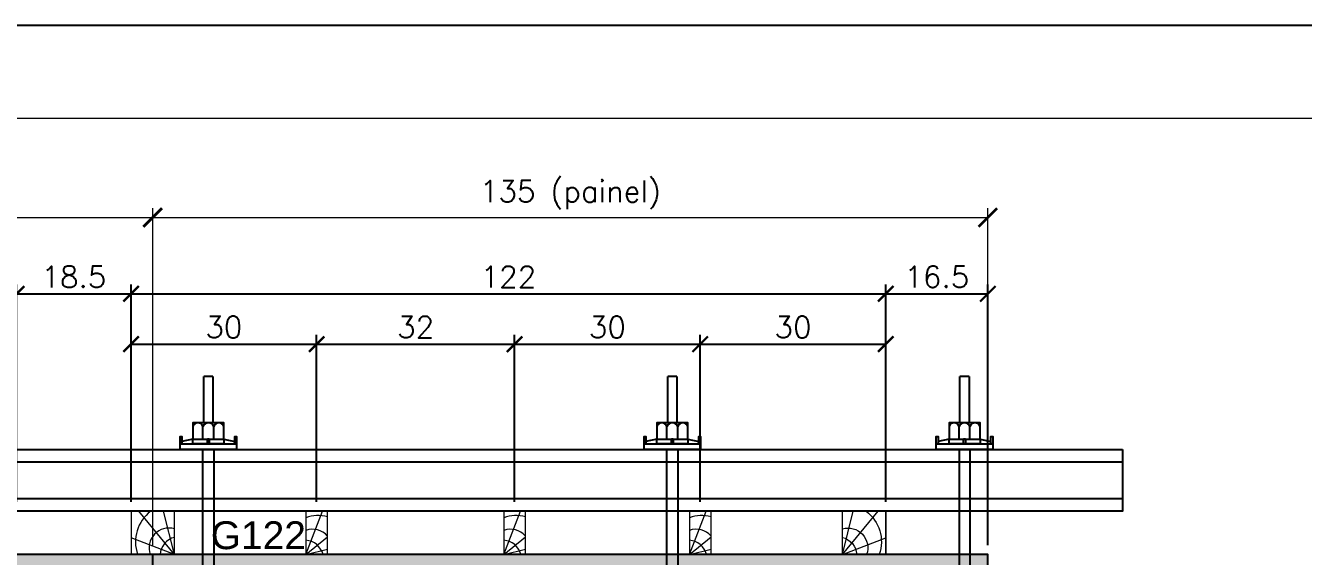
# Model space of a CAD drawing. Extents: x -23436 to 4767, y -3862 to 10024.
# Drawn here: x -15349.2 to -14936, y 2660.6 to 2832.3 of the extents above; entities that cross this region are included whole.
import ezdxf
from ezdxf.enums import TextEntityAlignment as Align

# ---------------------------------------------------------------- set-up
doc = ezdxf.new("R2010")
doc.units = 0
doc.header["$PDMODE"] = 2
doc.header["$PDSIZE"] = 10
doc.linetypes.add('CABLIN', pattern=[0.35, 0.25, -0.1])
doc.layers.get('0').update_dxf_attribs({"lineweight": 13})
doc.layers.get('Defpoints').update_dxf_attribs({"lineweight": 13})
for name, color, linetype in [('Barra de Ancoragem', 20, 'Continuous'), ('CHAPA', 1, 'Continuous'), ('Cota', 4, 'Continuous'), ('Cota Seção (2x)', 4, 'Continuous'), ('Hachura', 252, 'CABLIN'), ('MB Logo', 254, 'Continuous'), ('Painéis', 30, 'Continuous'), ('Perfil Metálico', 224, 'Continuous')]:
    doc.layers.add(name, color=color, linetype=linetype)
for name, color, linetype, lineweight in [('FOLHA MB', 7, 'Continuous', 13), ('Madeira', 100, 'Continuous', 13), ('Texto Seção', 7, 'Continuous', 15)]:
    doc.layers.add(name, color=color, linetype=linetype, lineweight=lineweight)
doc.layers.add('Laje_Perimetro', color=7, linetype='Continuous', plot=False)
doc.styles.add('ROMANS', font='romans.shx')
doc.styles.add('SANSSERIF', font='sas_____.pfb')
doc.dimstyles.new('COTA SECAO', dxfattribs={"dimtxt": 7, "dimasz": 5, "dimexe": 3, "dimexo": 3, "dimgap": 2, "dimtad": 3, "dimdec": 1, "dimlfac": 0.5, "dimzin": 12, "dimdsep": 46, "dimtxsty": 'ROMANS', "dimblk": 'ARCHTICK', "dimcen": 0, "dimclrd": 4, "dimclre": 4, "dimclrt": 1, "dimadec": 1, "dimazin": 3, "dimtfac": 1, "dimtdec": 1, "dimtmove": 0, "dimatfit": 3, "dimldrblk": 'OBLIQUE', "dimfxl": 0, "dimtolj": 1, "dimtzin": 12, "dimarcsym": 0})

# ---------------------------------------------------------------- blocks, each defined once
blk = doc.blocks.new('A$C169d8357')
at = {"layer": 'FOLHA MB', "color": 1}
for points in [[(0, 1199.94), (0, 149.94), (1485.02, 149.94), (1485.02, 1199.94)], [(70, 1169.94), (70, 179.94), (1455.02, 179.94), (1455.02, 1169.94)]]:
    blk.add_lwpolyline(points, close=True, dxfattribs=at)
blk = doc.blocks.new('ERTYERTYUYTURTYUTRYU')
at = {"layer": 'Barra de Ancoragem'}
for p, q in [((8963.33, 10873.8), (8963.33, 10855.54)), ((8964.88, 10869.68), (8964.1, 10873.21)), ((8985.14, 10863.2), (8985.14, 10866.14)), ((8964.88, 10859.66), (8964.1, 10856.13))]:
    blk.add_line(p, q, dxfattribs=at)
at = {"layer": 'Barra de Ancoragem', "flags": 128}
for points in [[(8961.54, 10855.54), (8961.54, 10873.8), (8963.33, 10873.8), (8963.33, 10855.54)], [(8963.33, 10873.8), (8965.7, 10873.8), (8965.7, 10873.21), (8963.33, 10873.21)], [(8963.33, 10869.68), (8964.88, 10869.68), (8964.88, 10859.66), (8963.33, 10859.66)], [(8963.33, 10856.13), (8965.7, 10856.13), (8965.7, 10855.54), (8963.33, 10855.54)]]:
    blk.add_lwpolyline(points, close=True, dxfattribs=at)
for points in [[(8964.88, 10859.66), (8970.14, 10859.66), (8970.14, 10869.68), (8964.88, 10869.68)], [(8985.14, 10863.2), (8970.14, 10863.2), (8970.14, 10866.14), (8985.14, 10866.14)], [(8964.88, 10864.37), (8963.33, 10864.37), (8963.33, 10864.96), (8964.88, 10864.96), (8964.88, 10864.37), (8964.88, 10864.96)]]:
    blk.add_lwpolyline(points, dxfattribs=at)
for points in [[(8964.88, 10866.44), (8968.96, 10866.44, 0.729796), (8968.96, 10869.68, 0.729796)], [(8964.88, 10862.9), (8968.96, 10862.9, 0.666667), (8968.96, 10866.44, 0.666667)]]:
    blk.add_lwpolyline(points, format="xyb", dxfattribs=at)
at = {"layer": 'Barra de Ancoragem'}
blk.add_arc((8968.44, 10861.28), 1.7, 287.7564, 72.2436, dxfattribs=at)
blk = doc.blocks.new('PONTALETE')
at = {"layer": 'Madeira'}
for q in [(2.71, 7), (7, 5.76), (7, 1.74)]:
    blk.add_line((0, 0), q, dxfattribs=at)
blk.add_lwpolyline([(0, 0), (7, 0), (7, 7), (0, 7)], close=True, dxfattribs=at)
for centre, radius, start, end in [((2.04, 0.06), 6.23, 37.2818, 109.0913), ((1.09, 0.9), 3.19, 343.603, 109.9847), ((-0.21, -0.78), 3.09, 14.6322, 86.0383)]:
    blk.add_arc(centre, radius, start, end, dxfattribs=at)
blk = doc.blocks.new('MEIO PONTALETE')
at = {"layer": 'Madeira'}
for q in [(2.71, 7), (3.5, 2.88), (3.5, 0.87)]:
    blk.add_line((0, 0), q, dxfattribs=at)
blk.add_lwpolyline([(0, 0), (3.5, 0), (3.5, 7), (0, 7)], close=True, dxfattribs=at)
for centre, radius, start, end in [((2.04, 0.06), 6.23, 76.4499, 109.0913), ((1.09, 0.9), 3.19, 40.9063, 109.9847), ((-0.21, -0.78), 3.09, 14.6322, 86.0383)]:
    blk.add_arc(centre, radius, start, end, dxfattribs=at)
blk = doc.blocks.new('_ArchTick')
at = {"color": 0, "linetype": 'ByBlock', "const_width": 0.15}
blk.add_lwpolyline([(-0.5, -0.5), (0.5, 0.5)], dxfattribs=at)
blk = doc.blocks.new('*D5569')
at = {"layer": 'Cota', "color": 4, "lineweight": -2, "transparency": 16777216}
for p, q in [((-15352.06, 2678.28), (-15352.06, 2748.52)), ((-15315.06, 2678.24), (-15315.06, 2748.52)), ((-15352.06, 2745.52), (-15315.06, 2745.52))]:
    blk.add_line(p, q, dxfattribs=at)
at = {"layer": 'Defpoints', "color": 0, "transparency": 16777216}
for p in [(-15315.06, 2745.52), (-15352.06, 2675.28), (-15315.06, 2675.24)]:
    blk.add_point(p, dxfattribs=at)
at = {"layer": 'Cota', "color": 4, "lineweight": -2, "transparency": 16777216, "xscale": 5, "yscale": 5, "zscale": 5, "rotation": 180}
blk.add_blockref('_ArchTick', (-15352.06, 2745.52), dxfattribs=at)
at = {"layer": 'Cota', "color": 4, "lineweight": -2, "transparency": 16777216, "xscale": 5, "yscale": 5, "zscale": 5}
blk.add_blockref('_ArchTick', (-15315.06, 2745.52), dxfattribs=at)
at = {"layer": 'Cota', "color": 1, "transparency": 16777216, "insert": (-15333.56, 2751.02), "char_height": 7, "attachment_point": 5, "style": 'ROMANS'}
blk.add_mtext('\\A1;18.5', dxfattribs=at)
blk = doc.blocks.new('_OBLIQUE')
at = {"color": 0, "linetype": 'ByBlock', "lineweight": -2}
for p, q in [((0, 0), (-1, 0)), ((-0.5, -0.5), (0.5, 0.5))]:
    blk.add_line(p, q, dxfattribs=at)
blk = doc.blocks.new('*D5570')
at = {"layer": 'Cota', "color": 4, "lineweight": -2, "transparency": 16777216}
for p, q in [((-15315.06, 2678.24), (-15315.06, 2748.52)), ((-15071.06, 2678.24), (-15071.06, 2748.52)), ((-15315.06, 2745.52), (-15071.06, 2745.52))]:
    blk.add_line(p, q, dxfattribs=at)
at = {"layer": 'Defpoints', "color": 0, "transparency": 16777216}
for p in [(-15071.06, 2745.52), (-15315.06, 2675.24), (-15071.06, 2675.24)]:
    blk.add_point(p, dxfattribs=at)
at = {"layer": 'Cota', "color": 4, "lineweight": -2, "transparency": 16777216, "xscale": 5, "yscale": 5, "zscale": 5, "rotation": 180}
blk.add_blockref('_ArchTick', (-15315.06, 2745.52), dxfattribs=at)
at = {"layer": 'Cota', "color": 4, "lineweight": -2, "transparency": 16777216, "xscale": 5, "yscale": 5, "zscale": 5}
blk.add_blockref('_ArchTick', (-15071.06, 2745.52), dxfattribs=at)
at = {"layer": 'Cota', "color": 1, "transparency": 16777216, "insert": (-15193.06, 2751.02), "char_height": 7, "attachment_point": 5, "style": 'ROMANS'}
blk.add_mtext('\\A1;122', dxfattribs=at)
blk = doc.blocks.new('*D5571')
at = {"layer": 'Cota', "color": 4, "lineweight": -2, "transparency": 16777216}
for p, q in [((-15315.06, 2678.24), (-15315.06, 2732.26)), ((-15255.06, 2678.24), (-15255.06, 2732.26)), ((-15315.06, 2729.26), (-15255.06, 2729.26))]:
    blk.add_line(p, q, dxfattribs=at)
at = {"layer": 'Defpoints', "color": 0, "transparency": 16777216}
for p in [(-15255.06, 2729.26), (-15315.06, 2675.24), (-15255.06, 2675.24)]:
    blk.add_point(p, dxfattribs=at)
at = {"layer": 'Cota', "color": 4, "lineweight": -2, "transparency": 16777216, "xscale": 5, "yscale": 5, "zscale": 5, "rotation": 180}
blk.add_blockref('_ArchTick', (-15315.06, 2729.26), dxfattribs=at)
at = {"layer": 'Cota', "color": 4, "lineweight": -2, "transparency": 16777216, "xscale": 5, "yscale": 5, "zscale": 5}
blk.add_blockref('_ArchTick', (-15255.06, 2729.26), dxfattribs=at)
at = {"layer": 'Cota', "color": 1, "transparency": 16777216, "insert": (-15285.06, 2734.76), "char_height": 7, "attachment_point": 5, "style": 'ROMANS'}
blk.add_mtext('\\A1;30', dxfattribs=at)
blk = doc.blocks.new('*D5572')
at = {"layer": 'Cota', "color": 4, "lineweight": -2, "transparency": 16777216}
for p, q in [((-15255.06, 2678.24), (-15255.06, 2732.26)), ((-15191.06, 2678.24), (-15191.06, 2732.26)), ((-15255.06, 2729.26), (-15191.06, 2729.26))]:
    blk.add_line(p, q, dxfattribs=at)
at = {"layer": 'Defpoints', "color": 0, "transparency": 16777216}
for p in [(-15191.06, 2729.26), (-15255.06, 2675.24), (-15191.06, 2675.24)]:
    blk.add_point(p, dxfattribs=at)
at = {"layer": 'Cota', "color": 4, "lineweight": -2, "transparency": 16777216, "xscale": 5, "yscale": 5, "zscale": 5, "rotation": 180}
blk.add_blockref('_ArchTick', (-15255.06, 2729.26), dxfattribs=at)
at = {"layer": 'Cota', "color": 4, "lineweight": -2, "transparency": 16777216, "xscale": 5, "yscale": 5, "zscale": 5}
blk.add_blockref('_ArchTick', (-15191.06, 2729.26), dxfattribs=at)
at = {"layer": 'Cota', "color": 1, "transparency": 16777216, "insert": (-15223.06, 2734.76), "char_height": 7, "attachment_point": 5, "style": 'ROMANS'}
blk.add_mtext('\\A1;32', dxfattribs=at)
blk = doc.blocks.new('*D5573')
at = {"layer": 'Cota', "color": 4, "lineweight": -2, "transparency": 16777216}
for p, q in [((-15191.06, 2678.24), (-15191.06, 2732.26)), ((-15131.06, 2678.24), (-15131.06, 2732.26)), ((-15191.06, 2729.26), (-15131.06, 2729.26))]:
    blk.add_line(p, q, dxfattribs=at)
at = {"layer": 'Defpoints', "color": 0, "transparency": 16777216}
for p in [(-15131.06, 2729.26), (-15191.06, 2675.24), (-15131.06, 2675.24)]:
    blk.add_point(p, dxfattribs=at)
at = {"layer": 'Cota', "color": 4, "lineweight": -2, "transparency": 16777216, "xscale": 5, "yscale": 5, "zscale": 5, "rotation": 180}
blk.add_blockref('_ArchTick', (-15191.06, 2729.26), dxfattribs=at)
at = {"layer": 'Cota', "color": 4, "lineweight": -2, "transparency": 16777216, "xscale": 5, "yscale": 5, "zscale": 5}
blk.add_blockref('_ArchTick', (-15131.06, 2729.26), dxfattribs=at)
at = {"layer": 'Cota', "color": 1, "transparency": 16777216, "insert": (-15161.06, 2734.76), "char_height": 7, "attachment_point": 5, "style": 'ROMANS'}
blk.add_mtext('\\A1;30', dxfattribs=at)
blk = doc.blocks.new('*D5574')
at = {"layer": 'Cota', "color": 4, "lineweight": -2, "transparency": 16777216}
for p, q in [((-15131.06, 2678.24), (-15131.06, 2732.26)), ((-15071.06, 2678.24), (-15071.06, 2732.26)), ((-15131.06, 2729.26), (-15071.06, 2729.26))]:
    blk.add_line(p, q, dxfattribs=at)
at = {"layer": 'Defpoints', "color": 0, "transparency": 16777216}
for p in [(-15071.06, 2729.26), (-15131.06, 2675.24), (-15071.06, 2675.24)]:
    blk.add_point(p, dxfattribs=at)
at = {"layer": 'Cota', "color": 4, "lineweight": -2, "transparency": 16777216, "xscale": 5, "yscale": 5, "zscale": 5, "rotation": 180}
blk.add_blockref('_ArchTick', (-15131.06, 2729.26), dxfattribs=at)
at = {"layer": 'Cota', "color": 4, "lineweight": -2, "transparency": 16777216, "xscale": 5, "yscale": 5, "zscale": 5}
blk.add_blockref('_ArchTick', (-15071.06, 2729.26), dxfattribs=at)
at = {"layer": 'Cota', "color": 1, "transparency": 16777216, "insert": (-15101.06, 2734.76), "char_height": 7, "attachment_point": 5, "style": 'ROMANS'}
blk.add_mtext('\\A1;30', dxfattribs=at)
blk = doc.blocks.new('*D5578')
at = {"layer": 'Cota', "color": 4, "lineweight": -2, "transparency": 16777216}
for p, q in [((-15071.06, 2678.24), (-15071.06, 2748.52)), ((-15038.06, 2664.24), (-15038.06, 2748.52)), ((-15071.06, 2745.52), (-15038.06, 2745.52))]:
    blk.add_line(p, q, dxfattribs=at)
at = {"layer": 'Defpoints', "color": 0, "transparency": 16777216}
for p in [(-15038.06, 2745.52), (-15071.06, 2675.24), (-15038.06, 2661.24)]:
    blk.add_point(p, dxfattribs=at)
at = {"layer": 'Cota', "color": 4, "lineweight": -2, "transparency": 16777216, "xscale": 5, "yscale": 5, "zscale": 5, "rotation": 180}
blk.add_blockref('_ArchTick', (-15071.06, 2745.52), dxfattribs=at)
at = {"layer": 'Cota', "color": 4, "lineweight": -2, "transparency": 16777216, "xscale": 5, "yscale": 5, "zscale": 5}
blk.add_blockref('_ArchTick', (-15038.06, 2745.52), dxfattribs=at)
at = {"layer": 'Cota', "color": 1, "transparency": 16777216, "insert": (-15054.56, 2751.02), "char_height": 7, "attachment_point": 5, "style": 'ROMANS'}
blk.add_mtext('\\A1;16.5', dxfattribs=at)
blk = doc.blocks.new('*D5592')
at = {"layer": 'Cota Seção (2x)', "color": 4, "lineweight": 5, "transparency": 16777216}
for p, q in [((-15552.06, 2678.3), (-15552.06, 2773.2)), ((-15308.06, 2664.24), (-15308.06, 2773.2)), ((-15552.06, 2770.2), (-15308.06, 2770.2))]:
    blk.add_line(p, q, dxfattribs=at)
at = {"layer": 'Defpoints', "color": 0, "transparency": 16777216}
for p in [(-15308.06, 2770.2), (-15552.06, 2675.3), (-15308.06, 2661.24)]:
    blk.add_point(p, dxfattribs=at)
at = {"layer": 'Cota Seção (2x)', "color": 4, "lineweight": 5, "transparency": 16777216, "xscale": 6, "yscale": 6, "zscale": 6, "rotation": 180}
blk.add_blockref('_ArchTick', (-15552.06, 2770.2), dxfattribs=at)
at = {"layer": 'Cota Seção (2x)', "color": 4, "lineweight": 5, "transparency": 16777216, "xscale": 6, "yscale": 6, "zscale": 6}
blk.add_blockref('_ArchTick', (-15308.06, 2770.2), dxfattribs=at)
at = {"layer": 'Cota Seção (2x)', "color": 1, "transparency": 16777216, "insert": (-15430.06, 2777.53), "char_height": 7, "attachment_point": 5, "style": 'ROMANS'}
blk.add_mtext('\\A1;122 (painel)', dxfattribs=at)
blk = doc.blocks.new('*D5593')
at = {"layer": 'Cota Seção (2x)', "color": 4, "lineweight": 5, "transparency": 16777216}
for p, q in [((-15308.06, 2664.24), (-15308.06, 2773.2)), ((-15038.06, 2664.24), (-15038.06, 2773.2)), ((-15308.06, 2770.2), (-15038.06, 2770.2))]:
    blk.add_line(p, q, dxfattribs=at)
at = {"layer": 'Defpoints', "color": 0, "transparency": 16777216}
for p in [(-15038.06, 2770.2), (-15308.06, 2661.24), (-15038.06, 2661.24)]:
    blk.add_point(p, dxfattribs=at)
at = {"layer": 'Cota Seção (2x)', "color": 4, "lineweight": 5, "transparency": 16777216, "xscale": 6, "yscale": 6, "zscale": 6, "rotation": 180}
blk.add_blockref('_ArchTick', (-15308.06, 2770.2), dxfattribs=at)
at = {"layer": 'Cota Seção (2x)', "color": 4, "lineweight": 5, "transparency": 16777216, "xscale": 6, "yscale": 6, "zscale": 6}
blk.add_blockref('_ArchTick', (-15038.06, 2770.2), dxfattribs=at)
at = {"layer": 'Cota Seção (2x)', "color": 1, "transparency": 16777216, "insert": (-15173.06, 2777.53), "char_height": 7, "attachment_point": 5, "style": 'ROMANS'}
blk.add_mtext('\\A1;135 (painel)', dxfattribs=at)

msp = doc.modelspace()

# ---------------------------------------------------------------- hatches: boundary and pattern name
at = {"layer": 'Hachura'}
h = msp.add_hatch(color=256, dxfattribs=at)
h.dxf.hatch_style = 1
h.paths.add_polyline_path([(-15038.057, 2657.24), (-15038.057, 2661.24), (-15552.057, 2661.24), (-15552.057, 2657.24)])

# ---------------------------------------------------------------- linework, layer by layer
msp.add_lwpolyline([(-15315.057, 2675.24), (-15315.057, 2661.24), (-15071.057, 2661.24), (-15071.057, 2675.24)], close=True)
at = {"layer": 'Barra de Ancoragem', "flags": 128}
for points in [[(-15291.833, 2581.64), (-15291.833, 2695.24), (-15288.281, 2695.24), (-15288.281, 2581.64)], [(-15141.833, 2581.64), (-15141.833, 2695.24), (-15138.281, 2695.24), (-15138.281, 2581.64)], [(-15047.372, 2695.24), (-15047.372, 2592.439), (-15043.821, 2592.439), (-15043.821, 2695.24)]]:
    msp.add_lwpolyline(points, close=True, dxfattribs=at)
at = {"layer": 'CHAPA'}
msp.add_lwpolyline([(-15038.057, 2657.24), (-15038.057, 2661.24), (-15552.057, 2661.24), (-15552.057, 2657.24)], close=True, dxfattribs=at)
at = {"layer": 'Laje_Perimetro'}
msp.add_lwpolyline([(-14436.356, 2832.259), (-15921.377, 2832.259), (-15921.377, 1782.259), (-14436.356, 1782.259)], close=True, dxfattribs=at)
at = {"layer": 'Painéis', "color": 32, "true_color": 0xcd6928}
msp.add_line((-15308.057, 2657.24), (-15308.057, 2661.24), dxfattribs=at)
at = {"layer": 'Perfil Metálico'}
for points in [[(-14994.479, 2695.24), (-14994.479, 2675.24), (-15594.455, 2675.24), (-15594.455, 2695.24)], [(-15594.455, 2679.24), (-15594.455, 2691.24), (-14994.479, 2691.24), (-14994.479, 2679.24)]]:
    msp.add_lwpolyline(points, close=True, dxfattribs=at)

# ---------------------------------------------------------------- block references
for p, rotation in [((-4425.388, -6266.305), 89.99999985324504), ((-4275.388, -6266.305), 89.99999985324504), ((-4180.928, -6266.305), 90.00000000000001)]:
    msp.add_blockref('ERTYERTYUYTURTYUTRYU', p, dxfattribs=dict(rotation=rotation))
at = {"layer": 'Madeira', "yscale": 2, "zscale": 2}
for p, xscale, rotation in [((-15301.057, 2661.24), 2, 89.99999999999993), ((-15085.057, 2661.24), -2, 270.0000000000001)]:
    msp.add_blockref('PONTALETE', p, dxfattribs=dict(at, xscale=xscale, rotation=rotation))
at = {"layer": 'Madeira', "xscale": 1.999999997962732, "yscale": 1.999999997962732, "zscale": 1.999999997962732}
for p in [(-15258.557, 2661.24), (-15194.557, 2661.24), (-15134.557, 2661.24)]:
    msp.add_blockref('MEIO PONTALETE', p, dxfattribs=at)
at = {"layer": 'MB Logo'}
msp.add_blockref('A$C169d8357', (-15921.377, 1632.321), dxfattribs=at)

# ---------------------------------------------------------------- texts
at = {"layer": 'Texto Seção', "color": 0, "linetype": 'Continuous', "style": 'SANSSERIF'}
msp.add_text('G122', height=9, dxfattribs=at).set_placement((-15289.283, 2667.481), align=Align.MIDDLE_LEFT)

# ---------------------------------------------------------------- dimensions: what is measured, and where the dimension line sits
at = {"layer": 'Cota'}
for base, p1, p2, picture, middle in [((-15315.057, 2745.522), (-15352.057, 2675.284), (-15315.057, 2675.24), '*D5569', (-15333.557, 2751.022)), ((-15071.057, 2745.522), (-15315.057, 2675.24), (-15071.057, 2675.24), '*D5570', (-15193.057, 2751.022)), ((-15038.057, 2745.522), (-15071.057, 2675.24), (-15038.057, 2661.24), '*D5578', (-15054.557, 2751.022)), ((-15255.057, 2729.26), (-15315.057, 2675.24), (-15255.057, 2675.24), '*D5571', (-15285.057, 2734.76)), ((-15191.057, 2729.26), (-15255.057, 2675.24), (-15191.057, 2675.24), '*D5572', (-15223.057, 2734.76)), ((-15131.057, 2729.26), (-15191.057, 2675.24), (-15131.057, 2675.24), '*D5573', (-15161.057, 2734.76)), ((-15071.057, 2729.26), (-15131.057, 2675.24), (-15071.057, 2675.24), '*D5574', (-15101.057, 2734.76))]:
    dim = msp.add_linear_dim(base=base, p1=p1, p2=p2, dimstyle='COTA SECAO', dxfattribs=at)
    dim.commit()
    dim.dimension.update_dxf_attribs({"geometry": picture, "text_midpoint": middle})
at = {"layer": 'Cota Seção (2x)'}
for base, p1, p2, picture, middle in [((-15308.057, 2770.196), (-15552.057, 2675.295), (-15308.057, 2661.24), '*D5592', (-15430.057, 2777.529)), ((-15038.057, 2770.196), (-15308.057, 2661.24), (-15038.057, 2661.24), '*D5593', (-15173.057, 2777.529))]:
    dim = msp.add_linear_dim(base=base, p1=p1, p2=p2, text='<> (painel)', dimstyle='COTA SECAO', override={"dimasz": 6, "dimdec": 2, "dimblk1": 'ArchTick', "dimblk2": 'ArchTick', "dimsah": 1, "dimtmove": 1, "dimlwd": 5, "dimlwe": 5}, dxfattribs=at)
    dim.commit()
    dim.dimension.update_dxf_attribs({"geometry": picture, "text_midpoint": middle})

doc.saveas('drawing.dxf')
